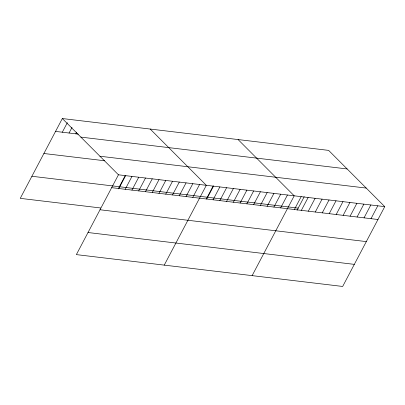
<?xml version="1.0" encoding="UTF-8"?>
<svg xmlns="http://www.w3.org/2000/svg" width="405" height="405" viewBox="0 0 405 405"><rect width="100%" height="100%" fill="white"/><g stroke="black" fill="none" stroke-linecap="round" stroke-linejoin="round"><path stroke-width="0.61" d="M384.75 206.641L118.452 174.798L76.368 254.613L342.671 286.457L384.75 206.641L328.632 150.387L62.33 118.543L20.25 198.359L100.754 207.983M62.309 132.217L67.321 122.71M69.068 133.027L72.019 127.433M75.826 133.832L76.712 132.157M118.427 188.477L125.211 175.608M118.67 188.877L125.778 175.39M125.185 189.282L131.969 176.418M131.944 190.092L138.728 177.223M138.707 190.902L145.491 178.033M145.466 191.707L152.25 178.843M152.224 192.517L159.008 179.648M158.988 193.327L165.772 180.458M165.746 194.132L172.53 181.268M172.505 194.942L179.288 182.073M179.263 195.752L186.047 182.883M186.027 196.557L192.81 183.693M192.785 197.367L199.569 184.498M164.248 265.123L206.327 185.308L150.209 129.053M206.307 198.982L213.091 186.118M206.823 198.86L213.658 185.9M213.065 199.792L219.849 186.923M219.824 200.602L226.608 187.733M226.582 201.406L233.371 188.543M233.346 202.216L240.13 189.348M240.104 203.026L246.888 190.158M246.863 203.831L253.646 190.968M253.626 204.641L260.41 191.773M260.385 205.451L267.168 192.583M267.143 206.256L273.927 193.393M273.907 207.066L280.69 194.197M280.665 207.876L287.449 195.007M252.128 275.633L294.207 195.817L238.089 139.558M294.389 209.517L301.173 196.648M297.088 210.21L304.201 196.724M301.355 210.347L308.139 197.483M308.316 211.182L315.1 198.313M315.282 212.012L322.066 199.149M322.248 212.848L329.032 199.979M329.214 213.678L335.998 200.814M336.175 214.513L342.959 201.644M343.141 215.344L349.925 202.48M350.107 216.179L356.891 203.31M357.073 217.009L363.857 204.145M364.034 217.844L370.818 204.976M371 218.675L377.784 205.811M55.546 131.407L78.286 134.126M80.853 137.108L347.151 168.951M99.929 156.234L366.231 188.077M43.902 153.5L104.738 160.775M31.899 176.266L298.196 208.109M111.664 187.667L377.966 219.51M100.02 209.76L366.317 241.603M88.017 232.521L354.314 264.364M62.33 118.543L118.452 174.798"/></g></svg>
